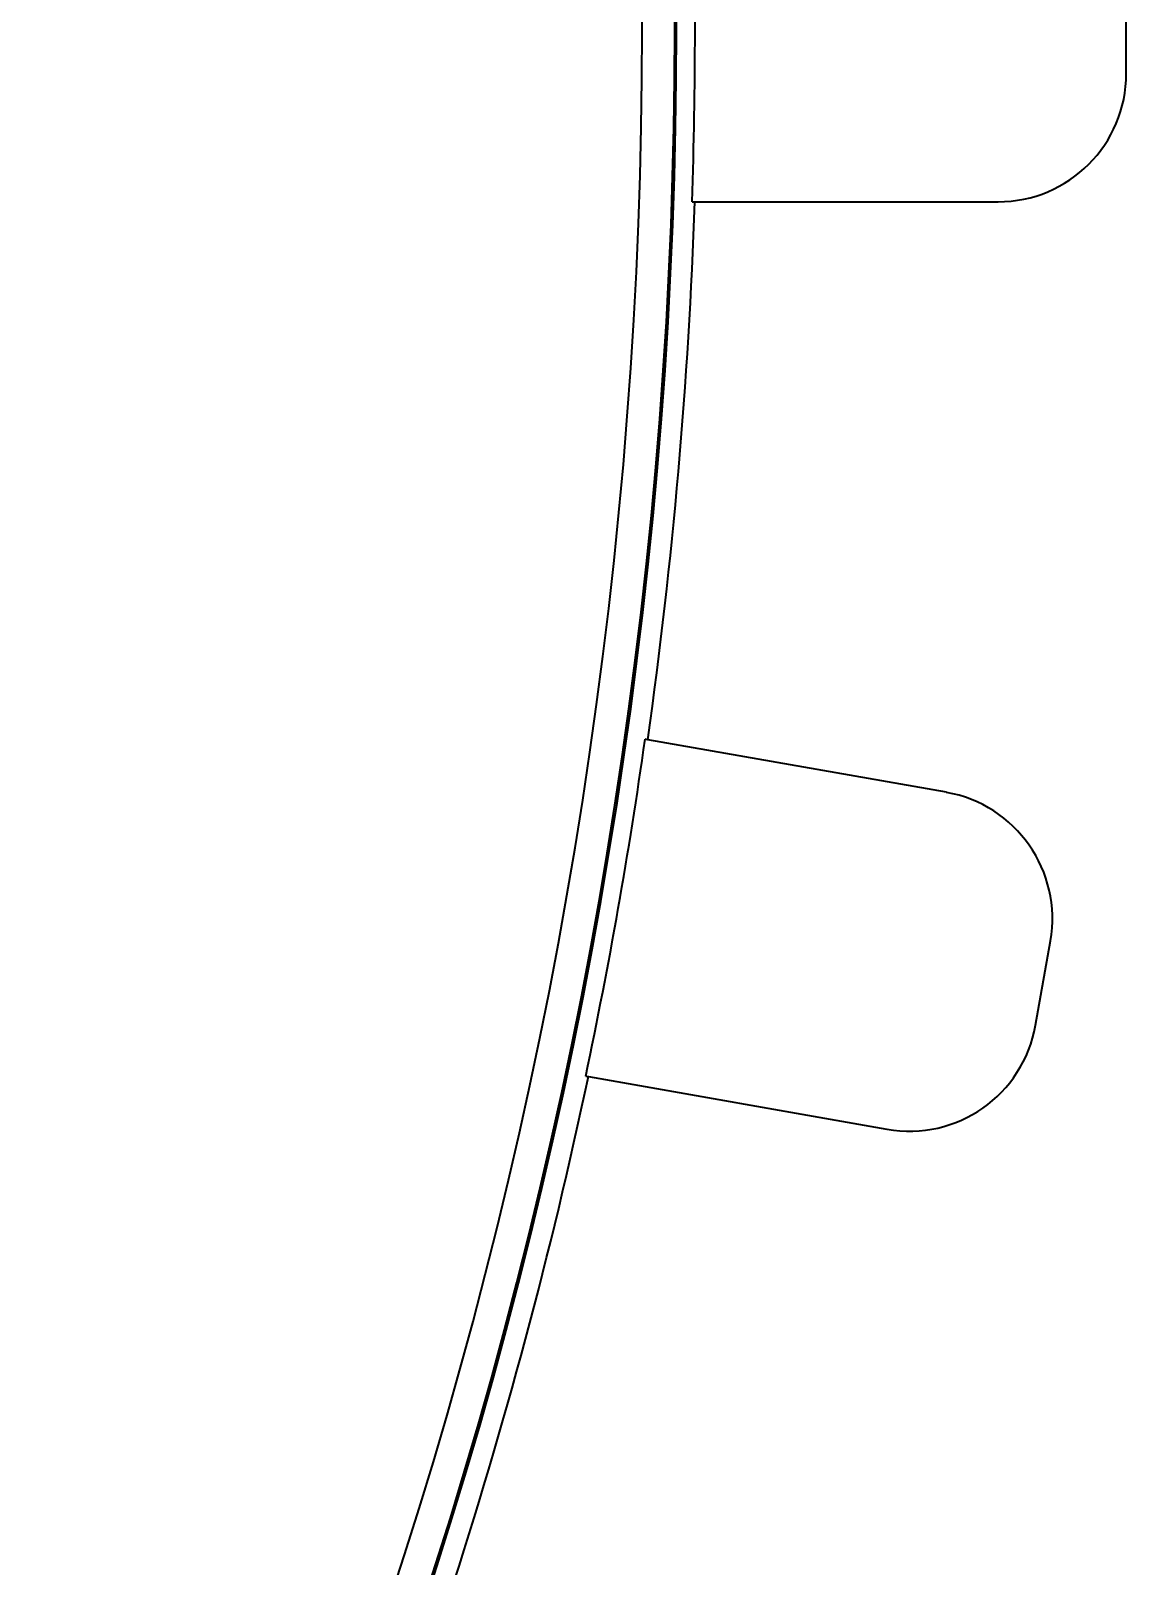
# Model space of a CAD drawing. Header units: millimetres. Extents: x 158 to 1533, y 732 to 1642.
# Drawn here: x 626.77 to 652.39, y 953.92 to 989.83 of the extents above; entities that cross this region are included whole.
import ezdxf

# ---------------------------------------------------------------- set-up
doc = ezdxf.new("R2010")
doc.units = ezdxf.units.MM
doc.layers.add('1', color=7, linetype='Continuous', true_color=0xffffff)

msp = doc.modelspace()

# ---------------------------------------------------------------- linework, layer by layer
at = {"layer": '1', "color": 7, "linetype": 'Continuous', "lineweight": 35}
for p, q in [((652.391, 988.829), (652.391, 990.829)), ((642.299, 985.829), (649.391, 985.829)), ((648.183, 972.021), (641.199, 973.252)), ((650.269, 966.576), (650.616, 968.545)), ((639.81, 965.374), (646.794, 964.142))]:
    msp.add_line(p, q, dxfattribs=at)
for centre, radius, start, end in [((524.151, 989.829), 117.679, 324.08709, 35.91291), ((524.151, 989.829), 117.719, 324.08709, 35.91291), ((524.151, 989.829), 116.916, 324.08709, 35.91291), ((524.151, 989.829), 118.153, 358.05991, 1.94009), ((649.391, 988.829), 3, 270, 0), ((524.151, 989.829), 118.216, 351.93905, 358.06095), ((524.151, 989.829), 118.153, 348.05991, 351.94009), ((647.662, 969.066), 3, 350, 80), ((647.314, 967.097), 3, 260, 350), ((524.151, 989.829), 118.216, 341.93905, 348.06095)]:
    msp.add_arc(centre, radius, start, end, dxfattribs=at)
msp.add_open_spline([(642.236, 985.829), (642.252, 985.829), (642.267, 985.829), (642.288, 985.829), (642.294, 985.829), (642.299, 985.829)], degree=3, knots=[0, 0, 0, 0, 0.742008, 0.742008, 1, 1, 1, 1], dxfattribs=at)
for points in [[(641.199, 973.252), (641.178, 973.256), (641.158, 973.26), (641.137, 973.263)], [(639.748, 965.385), (639.768, 965.381), (639.789, 965.377), (639.81, 965.374)]]:
    msp.add_open_spline(points, degree=3, dxfattribs=at)

doc.saveas('drawing.dxf')
